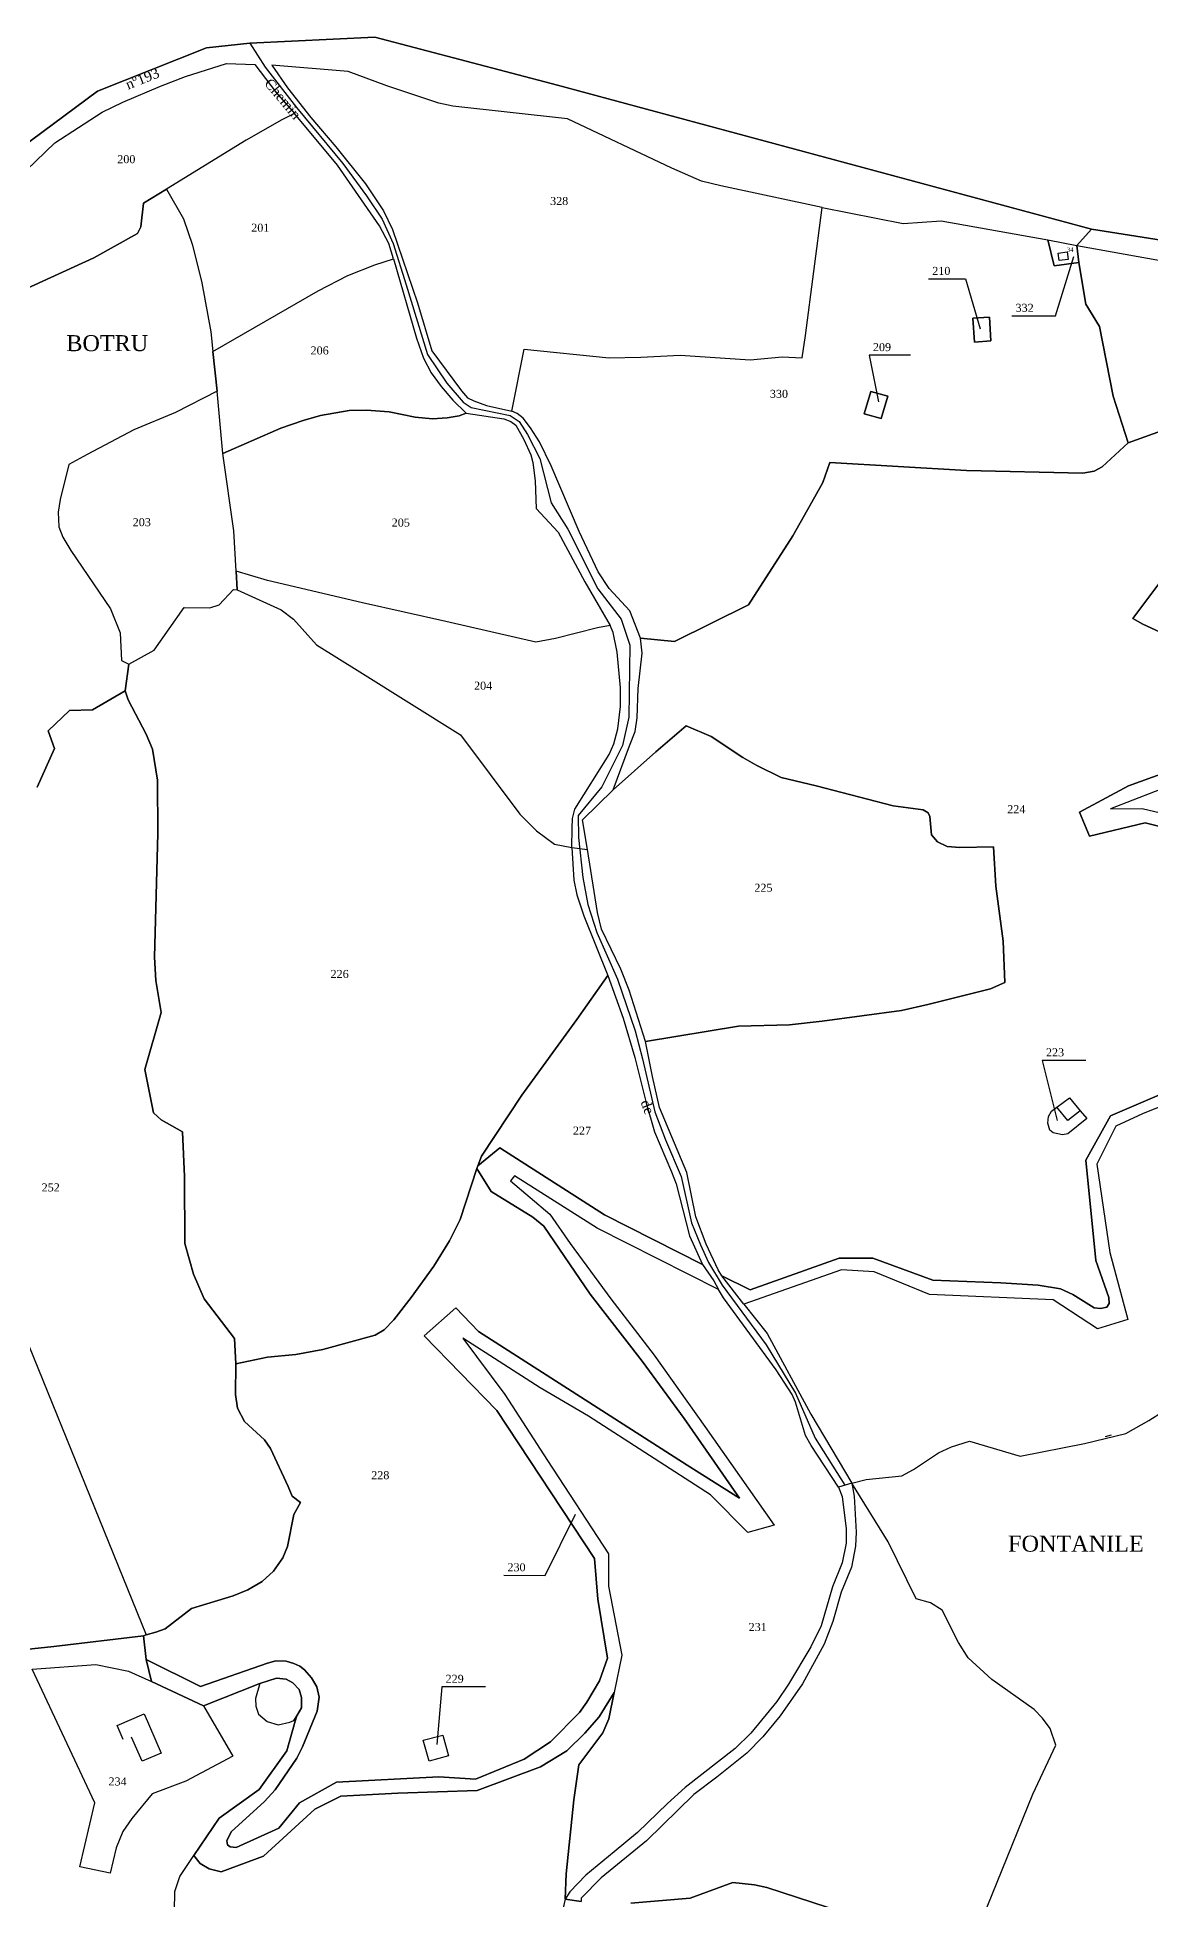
# Model space of a CAD drawing. Extents: x 1205702 to 1209329, y 6150197 to 6152796.
# Drawn here: x 1208270.1 to 1208548.3, y 6151516.1 to 6151981.6 of the extents above; entities that cross this region are included whole.
import ezdxf

# ---------------------------------------------------------------- set-up
doc = ezdxf.new("R2010")
doc.units = 0
doc.linetypes.add('CONTINU', pattern=[0])
doc.layers.get('0').update_dxf_attribs({"linetype": 'CONTINU'})
for name, color, linetype in [('1LIEUDIT', 7, 'CONTINU'), ('1PARCELLE', 7, 'CONTINU'), ('1SECTION', 7, 'CONTINU'), ('1SUBDSECT', 7, 'CONTINU'), ('1TROUPARCELLE', 7, 'CONTINU'), ('1ZONCOMM', 7, 'CONTINU'), ('3BATIDUR', 7, 'CONTINU'), ('3CHEMIN', 7, 'CONTINU'), ('3FISCLINE', 7, 'CONTINUOUS'), ('3FLECHEPAR', 7, 'CONTINU'), ('3LIEUDITTEX', 7, 'CONTINU'), ('3MURNONMI', 7, 'CONTINU'), ('3NUMVOIE', 7, 'CONTINU'), ('3PARCELLETEX', 7, 'CONTINU'), ('3ZONCOMMTEX', 7, 'CONTINU')]:
    doc.layers.add(name, color=color, linetype=linetype)
doc.styles.get("Standard").update_dxf_attribs({"font": 'Times New Roman'})

# ---------------------------------------------------------------- blocks, each defined once
blk = doc.blocks.new('MURNOMI')
blk.add_line((-0.75, 0.5), (0.75, 0.5))

msp = doc.modelspace()

# ---------------------------------------------------------------- linework, layer by layer
at = {"layer": '1LIEUDIT'}
for points in [[(1208270.01, 6151794.14), (1208274.38, 6151803.78), (1208272.76, 6151808.24), (1208278.09, 6151813.3), (1208283.86, 6151813.47), (1208292, 6151818.26), (1208292.92, 6151824.86), (1208299.24, 6151828.4), (1208306.74, 6151839.02), (1208313.21, 6151838.97), (1208315.49, 6151839.73), (1208319.05, 6151843.57), (1208320.03, 6151843.5), (1208330.98, 6151838.48), (1208334.09, 6151836.14), (1208339.83, 6151829.74), (1208350.66, 6151823), (1208375.81, 6151807.25), (1208390.62, 6151787.39), (1208394.8, 6151783.2), (1208399.27, 6151779.92), (1208403.65, 6151779.07), (1208407.57, 6151778.6), (1208406.27, 6151786), (1208413.91, 6151793.48), (1208418.02, 6151804.46), (1208419.44, 6151808.07), (1208419.95, 6151811.44), (1208420.19, 6151818.82), (1208421.23, 6151827.68), (1208420.81, 6151831.4), (1208429.26, 6151830.54), (1208447.77, 6151839.75), (1208458.81, 6151857), (1208464.32, 6151866.69), (1208466.3, 6151870.3), (1208468.12, 6151875.28), (1208502.25, 6151873.3), (1208531.27, 6151872.63), (1208534.16, 6151873.14), (1208536.12, 6151874.2), (1208542.64, 6151880.2), (1208538.91, 6151891.9), (1208535.45, 6151909.3), (1208532.06, 6151914.83), (1208530.26, 6151925.29), (1208529.79, 6151929.51), (1208533.5, 6151933.58), (1208400.03, 6151969.57), (1208354.37, 6151981.57), (1208323.19, 6151980.08), (1208312.32, 6151978.95), (1208285.07, 6151968.09), (1208257.56, 6151947.65)], [(1208405.94, 6151515.69), (1208401.93, 6151516.23), (1208402.17, 6151522.6), (1208404.08, 6151541.08), (1208405.38, 6151549.81), (1208411.35, 6151557.81), (1208412.87, 6151561.33), (1208414.2, 6151567.91), (1208410.47, 6151561.79), (1208406.9, 6151557.72), (1208402.35, 6151553.3), (1208395.79, 6151549.34), (1208379.93, 6151543.4), (1208360.12, 6151542.74), (1208345.87, 6151541.99), (1208339.4, 6151538.72), (1208326.61, 6151526.97), (1208316, 6151523.06), (1208313.03, 6151523.85), (1208310.76, 6151525.12), (1208309.19, 6151527.19), (1208315.52, 6151536.51), (1208325.5, 6151543.67), (1208332.43, 6151553.34), (1208334.51, 6151560.69), (1208334.93, 6151562.09), (1208336.05, 6151564.09), (1208336.05, 6151566.66), (1208335.49, 6151568.63), (1208333.93, 6151570.33), (1208332.26, 6151571.24), (1208329.8, 6151571.48), (1208325.68, 6151570.13), (1208311.56, 6151564.59), (1208298.59, 6151570.67), (1208297.24, 6151576.15), (1208296.59, 6151582.08), (1208297.3, 6151582.27), (1208299.65, 6151582.93), (1208302.03, 6151583.84), (1208308.56, 6151588.89), (1208318.99, 6151592.03), (1208322.65, 6151593.51), (1208326.21, 6151595.62), (1208329.06, 6151598.21), (1208331.4, 6151601.51), (1208332.55, 6151604.38), (1208334.18, 6151612.38), (1208335.84, 6151615.34), (1208333.71, 6151616.94), (1208332.71, 6151619.4), (1208328.34, 6151628.85), (1208326.81, 6151631.01), (1208321.8, 6151635.65), (1208320.11, 6151638.99), (1208319.57, 6151642.35), (1208319.63, 6151650.02), (1208319.32, 6151656.4), (1208311.73, 6151666.3), (1208309.07, 6151672.45), (1208306.93, 6151680.09), (1208306.85, 6151696.82), (1208306.31, 6151707.99), (1208300.99, 6151711.03), (1208299.13, 6151712.74), (1208296.92, 6151723.56), (1208301.05, 6151737.86), (1208299.66, 6151745.83), (1208299.37, 6151751.63), (1208300.18, 6151782.55), (1208300.06, 6151795.92), (1208298.88, 6151803.65), (1208297.25, 6151807.42), (1208292.79, 6151815.96), (1208292, 6151818.26), (1208292.92, 6151824.86), (1208299.24, 6151828.4), (1208306.74, 6151839.02), (1208313.21, 6151838.97), (1208315.49, 6151839.73), (1208319.05, 6151843.57), (1208320.03, 6151843.5), (1208330.98, 6151838.48), (1208334.09, 6151836.14), (1208339.83, 6151829.74), (1208350.66, 6151823), (1208375.81, 6151807.25), (1208390.62, 6151787.39), (1208394.8, 6151783.2), (1208399.27, 6151779.92), (1208403.65, 6151779.07), (1208407.57, 6151778.6), (1208406.27, 6151786), (1208413.91, 6151793.48), (1208418.02, 6151804.46), (1208419.44, 6151808.07), (1208419.95, 6151811.44), (1208420.19, 6151818.82), (1208421.23, 6151827.68), (1208420.81, 6151831.4), (1208429.26, 6151830.54), (1208447.77, 6151839.75), (1208458.81, 6151857), (1208464.32, 6151866.69), (1208466.3, 6151870.3), (1208468.12, 6151875.28), (1208502.25, 6151873.3), (1208531.27, 6151872.63), (1208534.16, 6151873.14), (1208536.12, 6151874.2), (1208542.64, 6151880.2), (1208538.91, 6151891.9), (1208535.45, 6151909.3), (1208532.06, 6151914.83), (1208530.26, 6151925.29), (1208529.79, 6151929.51), (1208533.5, 6151933.58), (1208607.29, 6151921.93)], [(1208270.01, 6151794.14), (1208274.38, 6151803.78), (1208272.76, 6151808.24), (1208278.09, 6151813.3), (1208283.86, 6151813.47), (1208292, 6151818.26), (1208292.79, 6151815.96), (1208297.25, 6151807.42), (1208298.88, 6151803.65), (1208300.06, 6151795.92), (1208300.18, 6151782.55), (1208299.37, 6151751.63), (1208299.66, 6151745.83), (1208301.05, 6151737.86), (1208296.92, 6151723.56), (1208299.13, 6151712.74), (1208300.99, 6151711.03), (1208306.31, 6151707.99), (1208306.85, 6151696.82), (1208306.93, 6151680.09), (1208309.07, 6151672.45), (1208311.73, 6151666.3), (1208319.32, 6151656.4), (1208319.63, 6151650.02), (1208319.57, 6151642.35), (1208320.11, 6151638.99), (1208321.8, 6151635.65), (1208326.81, 6151631.01), (1208328.34, 6151628.85), (1208332.71, 6151619.4), (1208333.71, 6151616.94), (1208335.84, 6151615.34), (1208334.18, 6151612.38), (1208332.55, 6151604.38), (1208331.4, 6151601.51), (1208329.06, 6151598.21), (1208326.21, 6151595.62), (1208322.65, 6151593.51), (1208318.99, 6151592.03), (1208308.56, 6151588.89), (1208302.03, 6151583.84), (1208299.65, 6151582.93), (1208297.3, 6151582.27), (1208296.59, 6151582.08), (1208274.21, 6151579.38), (1208248.15, 6151576.61)], [(1208248.15, 6151576.61), (1208274.21, 6151579.38), (1208296.59, 6151582.08), (1208297.24, 6151576.15), (1208298.59, 6151570.67), (1208311.56, 6151564.59), (1208325.68, 6151570.13), (1208329.8, 6151571.48), (1208332.26, 6151571.24), (1208333.93, 6151570.33), (1208335.49, 6151568.63), (1208336.05, 6151566.66), (1208336.05, 6151564.09), (1208334.93, 6151562.09), (1208334.51, 6151560.69), (1208332.43, 6151553.34), (1208325.5, 6151543.67), (1208315.52, 6151536.51), (1208309.19, 6151527.19), (1208310.76, 6151525.12), (1208313.03, 6151523.85), (1208316, 6151523.06), (1208326.61, 6151526.97), (1208339.4, 6151538.72), (1208345.87, 6151541.99), (1208360.12, 6151542.74), (1208379.93, 6151543.4), (1208395.79, 6151549.34), (1208402.35, 6151553.3), (1208406.9, 6151557.72), (1208410.47, 6151561.79), (1208414.2, 6151567.91), (1208412.87, 6151561.33), (1208411.35, 6151557.81), (1208405.38, 6151549.81), (1208404.08, 6151541.08), (1208402.17, 6151522.6), (1208401.93, 6151516.23), (1208405.94, 6151515.69)], [(1208418.39, 6151515.27), (1208433.19, 6151516.49), (1208443.86, 6151520.39), (1208449.24, 6151519.83), (1208452.32, 6151519.14), (1208471.46, 6151512.94)], [(1208471.46, 6151512.94), (1208452.32, 6151519.14), (1208449.24, 6151519.83), (1208443.86, 6151520.39), (1208433.19, 6151516.49), (1208418.39, 6151515.27)]]:
    msp.add_lwpolyline(points, dxfattribs=at)
at = {"layer": '1PARCELLE'}
for points in [[(1208334.33, 6151962.55), (1208331.16, 6151960.95), (1208322.23, 6151955.82), (1208302.35, 6151943.59), (1208296.56, 6151940.14), (1208295.97, 6151934.23), (1208295.06, 6151932.53), (1208284.16, 6151926.41), (1208266.54, 6151918.32), (1208265.99, 6151919.58), (1208265.03, 6151923.8), (1208264.51, 6151929.28), (1208264.96, 6151946.06), (1208274.41, 6151955.18), (1208286.24, 6151962.86), (1208291.47, 6151965.33), (1208300.81, 6151969.38), (1208307.05, 6151971.76), (1208317.33, 6151975.05), (1208324.38, 6151974.75), (1208329.78, 6151967.74), (1208334.33, 6151962.55)], [(1208466.14, 6151939.02), (1208440.88, 6151944.47), (1208436.01, 6151945.59), (1208428.63, 6151948.87), (1208402.53, 6151961.21), (1208373.91, 6151964.33), (1208370.36, 6151965.1), (1208357.43, 6151969.42), (1208347.7, 6151972.99), (1208328.64, 6151974.58), (1208332.59, 6151968.96), (1208338.38, 6151961.52), (1208344.68, 6151954.19), (1208352.05, 6151944.94), (1208356.59, 6151938.2), (1208358.8, 6151933.53), (1208365.04, 6151915.23), (1208368.68, 6151903.16), (1208376.07, 6151893.17), (1208377.57, 6151891.49), (1208379.15, 6151890.67), (1208382.28, 6151889.56), (1208388.61, 6151888.14), (1208391.7, 6151903.6), (1208412.93, 6151901.43), (1208420.86, 6151901.61), (1208430.72, 6151902.15), (1208448.17, 6151900.98), (1208456.19, 6151901.7), (1208461.14, 6151901.48), (1208462.04, 6151907.05), (1208466.14, 6151939.02)], [(1208313.92, 6151903), (1208340.22, 6151918.16), (1208347.69, 6151922.06), (1208354.43, 6151924.7), (1208359.09, 6151926.2), (1208357.86, 6151929.99), (1208355.55, 6151934.41), (1208345.04, 6151949.57), (1208334.33, 6151962.55), (1208331.16, 6151960.95), (1208322.23, 6151955.82), (1208302.35, 6151943.59), (1208306.61, 6151936.2), (1208308.84, 6151929.63), (1208311.19, 6151920.19), (1208313.39, 6151907.93), (1208313.92, 6151903)], [(1208420.81, 6151831.4), (1208418.09, 6151838.19), (1208412.94, 6151843.83), (1208410.23, 6151847.97), (1208405.44, 6151858.01), (1208398.45, 6151874.45), (1208395.54, 6151880.49), (1208393.28, 6151883.98), (1208391.45, 6151886.36), (1208389.94, 6151887.57), (1208388.61, 6151888.14), (1208391.7, 6151903.6), (1208412.93, 6151901.43), (1208420.86, 6151901.61), (1208430.72, 6151902.15), (1208448.17, 6151900.98), (1208456.19, 6151901.7), (1208461.14, 6151901.48), (1208462.04, 6151907.05), (1208466.14, 6151939.02), (1208486.4, 6151935.05), (1208495.91, 6151935.65), (1208522.55, 6151930.9), (1208524.13, 6151924.42), (1208530.26, 6151925.29), (1208532.06, 6151914.83), (1208535.45, 6151909.3), (1208538.91, 6151891.9), (1208542.64, 6151880.2), (1208536.12, 6151874.2), (1208534.16, 6151873.14), (1208531.27, 6151872.63), (1208502.25, 6151873.3), (1208468.12, 6151875.28), (1208466.3, 6151870.3), (1208464.32, 6151866.69), (1208458.81, 6151857), (1208447.77, 6151839.75), (1208429.26, 6151830.54), (1208420.81, 6151831.4)], [(1208529.79, 6151929.51), (1208530.26, 6151925.29), (1208524.13, 6151924.42), (1208522.55, 6151930.9), (1208529.79, 6151929.51)], [(1208313.92, 6151903), (1208340.22, 6151918.16), (1208347.69, 6151922.06), (1208354.43, 6151924.7), (1208359.09, 6151926.2), (1208364.77, 6151906.34), (1208366.55, 6151901.4), (1208368.44, 6151897.71), (1208370.95, 6151894.25), (1208373.91, 6151890.89), (1208377.24, 6151887.63), (1208375.46, 6151886.95), (1208372.47, 6151886.47), (1208368.81, 6151886.23), (1208364.47, 6151886.61), (1208357.94, 6151887.96), (1208352.29, 6151888.41), (1208347.96, 6151888.26), (1208340.86, 6151887.01), (1208336.51, 6151885.81), (1208330.92, 6151883.85), (1208316.4, 6151877.5), (1208315.04, 6151893.12), (1208313.92, 6151903)], [(1208503.83, 6151911.37), (1208504.23, 6151905.36), (1208508.34, 6151905.66), (1208507.98, 6151911.65), (1208503.83, 6151911.37)], [(1208292.92, 6151824.86), (1208299.24, 6151828.4), (1208306.74, 6151839.02), (1208313.21, 6151838.97), (1208315.49, 6151839.73), (1208319.05, 6151843.57), (1208320.03, 6151843.5), (1208319.75, 6151848.16), (1208319.13, 6151858.21), (1208316.4, 6151877.5), (1208315.04, 6151893.12), (1208304.63, 6151887.78), (1208294.17, 6151883.48), (1208282.52, 6151877.32), (1208277.91, 6151874.77), (1208275.76, 6151866.01), (1208275.31, 6151862.91), (1208275.43, 6151859.22), (1208276.45, 6151856.62), (1208278.46, 6151853.3), (1208288.33, 6151838.74), (1208290.79, 6151832.73), (1208291.09, 6151825.77), (1208292.92, 6151824.86)], [(1208478.29, 6151893.06), (1208476.65, 6151887.48), (1208480.93, 6151886.26), (1208482.56, 6151891.84), (1208478.29, 6151893.06)], [(1208319.75, 6151848.16), (1208319.13, 6151858.21), (1208316.4, 6151877.5), (1208330.92, 6151883.85), (1208336.51, 6151885.81), (1208340.86, 6151887.01), (1208347.96, 6151888.26), (1208352.29, 6151888.41), (1208357.94, 6151887.96), (1208364.47, 6151886.61), (1208368.81, 6151886.23), (1208372.47, 6151886.47), (1208375.46, 6151886.95), (1208377.24, 6151887.63), (1208386.61, 6151886.18), (1208388.38, 6151885.55), (1208389.6, 6151884.63), (1208391.59, 6151881.02), (1208393.34, 6151877.18), (1208393.9, 6151875.33), (1208394.49, 6151870.74), (1208394.67, 6151863.83), (1208400.2, 6151857.86), (1208406.85, 6151845.45), (1208413.23, 6151834.56), (1208410.06, 6151833.99), (1208399.52, 6151831.34), (1208394.65, 6151830.36), (1208372.14, 6151835.58), (1208351.29, 6151840.22), (1208327.62, 6151845.83), (1208319.75, 6151848.16)], [(1208320.03, 6151843.5), (1208330.98, 6151838.48), (1208334.09, 6151836.14), (1208339.83, 6151829.74), (1208350.66, 6151823), (1208375.81, 6151807.25), (1208390.62, 6151787.39), (1208394.8, 6151783.2), (1208399.27, 6151779.92), (1208403.65, 6151779.07), (1208403.7, 6151783.92), (1208403.8, 6151786.29), (1208404.34, 6151788.63), (1208412.93, 6151802.29), (1208414.09, 6151804.97), (1208415.11, 6151808.69), (1208415.75, 6151814.32), (1208415.8, 6151818.97), (1208414.95, 6151827.85), (1208413.93, 6151832.81), (1208413.23, 6151834.56), (1208410.06, 6151833.99), (1208399.52, 6151831.34), (1208394.65, 6151830.36), (1208372.14, 6151835.58), (1208351.29, 6151840.22), (1208327.62, 6151845.83), (1208319.75, 6151848.16), (1208320.03, 6151843.5)], [(1208319.63, 6151650.02), (1208319.32, 6151656.4), (1208311.73, 6151666.3), (1208309.07, 6151672.45), (1208306.93, 6151680.09), (1208306.85, 6151696.82), (1208306.31, 6151707.99), (1208300.99, 6151711.03), (1208299.13, 6151712.74), (1208296.92, 6151723.56), (1208301.05, 6151737.86), (1208299.66, 6151745.83), (1208299.37, 6151751.63), (1208300.18, 6151782.55), (1208300.06, 6151795.92), (1208298.88, 6151803.65), (1208297.25, 6151807.42), (1208292.79, 6151815.96), (1208292, 6151818.26), (1208292.92, 6151824.86), (1208299.24, 6151828.4), (1208306.74, 6151839.02), (1208313.21, 6151838.97), (1208315.49, 6151839.73), (1208319.05, 6151843.57), (1208320.03, 6151843.5), (1208330.98, 6151838.48), (1208334.09, 6151836.14), (1208339.83, 6151829.74), (1208350.66, 6151823), (1208375.81, 6151807.25), (1208390.62, 6151787.39), (1208394.8, 6151783.2), (1208399.27, 6151779.92), (1208403.65, 6151779.07), (1208404.1, 6151770.88), (1208404.83, 6151767.24), (1208406.65, 6151761.97), (1208412.58, 6151747.05), (1208404.9, 6151736.05), (1208391.09, 6151717.19), (1208381.03, 6151701.9), (1208380.13, 6151699.5), (1208379.85, 6151698.86), (1208375.69, 6151686.08), (1208373.09, 6151680.81), (1208369.15, 6151674.48), (1208363.48, 6151666.63), (1208359.11, 6151661), (1208356.73, 6151658.5), (1208354.47, 6151657.18), (1208341.43, 6151653.6), (1208334.7, 6151652.34), (1208327.55, 6151651.68), (1208319.63, 6151650.02)], [(1208413.91, 6151793.48), (1208424.59, 6151803.01), (1208432.16, 6151809.44), (1208438.41, 6151806.81), (1208446.35, 6151801.58), (1208449.87, 6151799.57), (1208455.96, 6151796.58), (1208464.7, 6151794.47), (1208483.9, 6151789.49), (1208491.41, 6151788.5), (1208492.64, 6151787.77), (1208493.05, 6151786.8), (1208493.52, 6151782.21), (1208494.98, 6151780.45), (1208497.44, 6151779.34), (1208500.6, 6151779.11), (1208508.98, 6151779.2), (1208509.55, 6151769.38), (1208511.41, 6151755.64), (1208511.83, 6151745.34), (1208508.2, 6151743.78), (1208492.53, 6151739.84), (1208485.99, 6151738.3), (1208466.2, 6151735.65), (1208458, 6151734.75), (1208445.27, 6151734.45), (1208422.04, 6151730.6), (1208417.98, 6151743.39), (1208415.85, 6151748.7), (1208411.05, 6151758.67), (1208410.02, 6151762.82), (1208407.57, 6151778.6), (1208406.27, 6151786), (1208413.91, 6151793.48)], [(1208224.42, 6151762.2), (1208253.78, 6151689.28), (1208297.3, 6151582.27), (1208296.59, 6151582.08), (1208274.21, 6151579.38), (1208248.15, 6151576.61), (1208221.34, 6151574.15), (1208214.97, 6151573.27), (1208195.24, 6151569.23), (1208183.81, 6151568.64), (1208173.2, 6151566.21), (1208170.26, 6151594.63), (1208167.54, 6151616.92), (1208166.18, 6151632.35), (1208163.16, 6151653.46), (1208161.68, 6151667.45), (1208161.25, 6151707.02), (1208160.18, 6151724.87), (1208189.43, 6151740.47), (1208209.42, 6151752.7), (1208224.42, 6151762.2)], [(1208436.23, 6151674.84), (1208411.8, 6151687.28), (1208385.62, 6151704.04), (1208380.13, 6151699.5), (1208381.03, 6151701.9), (1208391.09, 6151717.19), (1208404.9, 6151736.05), (1208412.58, 6151747.05), (1208416.43, 6151736.39), (1208419.39, 6151726.6), (1208422.16, 6151715.3), (1208424.29, 6151708.05), (1208428.56, 6151698.02), (1208429.66, 6151695.01), (1208433.02, 6151682.06), (1208436.23, 6151674.84)], [(1208524.83, 6151714.17), (1208527.97, 6151716.47), (1208530.64, 6151713.27), (1208532.34, 6151711.34), (1208527.58, 6151707.51), (1208526.25, 6151707.29), (1208523.89, 6151707.8), (1208523.05, 6151708.46), (1208522.56, 6151710.16), (1208522.75, 6151711.86), (1208523.46, 6151713.19), (1208524.83, 6151714.17)], [(1208311.56, 6151564.59), (1208298.59, 6151570.67), (1208297.24, 6151576.15), (1208310.87, 6151569.38), (1208327.61, 6151575.24), (1208329.69, 6151575.8), (1208332.21, 6151575.7), (1208334.18, 6151575.15), (1208335.64, 6151574.48), (1208336.85, 6151573.59), (1208338.59, 6151571.54), (1208339.87, 6151569.27), (1208340.45, 6151566.69), (1208340.02, 6151563.23), (1208336.33, 6151554.29), (1208334.92, 6151551.49), (1208329.46, 6151543.55), (1208326.81, 6151540.68), (1208318.52, 6151533.11), (1208317.46, 6151530.82), (1208317.56, 6151529.83), (1208318.26, 6151529.28), (1208319.71, 6151529.19), (1208330.4, 6151534.02), (1208335.59, 6151540.29), (1208344.8, 6151545.5), (1208370.38, 6151546.84), (1208379.57, 6151546.25), (1208391.67, 6151551.2), (1208398.26, 6151555.53), (1208405.51, 6151562.86), (1208407.33, 6151565.48), (1208410.52, 6151570.84), (1208412.57, 6151576.47), (1208410.12, 6151591.21), (1208409.26, 6151601.39), (1208384.86, 6151638.38), (1208366.76, 6151657.06), (1208374.64, 6151664.06), (1208380.32, 6151658.14), (1208432.44, 6151624.72), (1208445.49, 6151616.45), (1208431.65, 6151636.38), (1208421.23, 6151650.73), (1208408.2, 6151667.47), (1208396.59, 6151684.43), (1208393.84, 6151686.66), (1208383.5, 6151693.06), (1208379.85, 6151698.86), (1208380.13, 6151699.5), (1208385.62, 6151704.04), (1208411.8, 6151687.28), (1208436.23, 6151674.84), (1208439.11, 6151670.74), (1208440.25, 6151668.57), (1208409.98, 6151683.94), (1208389.31, 6151697), (1208388.3, 6151695.74), (1208398.09, 6151687.47), (1208403.17, 6151680.12), (1208413.34, 6151666.29), (1208424.17, 6151652.19), (1208436.89, 6151634.37), (1208454.16, 6151609.74), (1208447.61, 6151607.84), (1208438.25, 6151617.26), (1208407.77, 6151636.93), (1208395.68, 6151644.07), (1208376.37, 6151656.43), (1208386.92, 6151642.34), (1208397.53, 6151625.9), (1208412.75, 6151602.52), (1208412.77, 6151594.45), (1208416.08, 6151577.21), (1208414.2, 6151567.91), (1208410.47, 6151561.79), (1208406.9, 6151557.72), (1208402.35, 6151553.3), (1208395.79, 6151549.34), (1208379.93, 6151543.4), (1208360.12, 6151542.74), (1208345.87, 6151541.99), (1208339.4, 6151538.72), (1208326.61, 6151526.97), (1208316, 6151523.06), (1208313.03, 6151523.85), (1208310.76, 6151525.12), (1208309.19, 6151527.19), (1208315.52, 6151536.51), (1208325.5, 6151543.67), (1208332.43, 6151553.34), (1208334.51, 6151560.69), (1208334.93, 6151562.09), (1208336.05, 6151564.09), (1208336.05, 6151566.66), (1208335.49, 6151568.63), (1208333.93, 6151570.33), (1208332.26, 6151571.24), (1208329.8, 6151571.48), (1208325.68, 6151570.13), (1208311.56, 6151564.59)], [(1208318.26, 6151529.28), (1208317.56, 6151529.83), (1208317.46, 6151530.82), (1208318.52, 6151533.11), (1208326.81, 6151540.68), (1208329.46, 6151543.55), (1208334.92, 6151551.49), (1208336.33, 6151554.29), (1208340.02, 6151563.23), (1208340.45, 6151566.69), (1208339.87, 6151569.27), (1208338.59, 6151571.54), (1208336.85, 6151573.59), (1208335.64, 6151574.48), (1208334.18, 6151575.15), (1208332.21, 6151575.7), (1208329.69, 6151575.8), (1208327.61, 6151575.24), (1208310.87, 6151569.38), (1208297.24, 6151576.15), (1208296.59, 6151582.08), (1208297.3, 6151582.27), (1208299.65, 6151582.93), (1208302.03, 6151583.84), (1208308.56, 6151588.89), (1208318.99, 6151592.03), (1208322.65, 6151593.51), (1208326.21, 6151595.62), (1208329.06, 6151598.21), (1208331.4, 6151601.51), (1208332.55, 6151604.38), (1208334.18, 6151612.38), (1208335.84, 6151615.34), (1208333.71, 6151616.94), (1208332.71, 6151619.4), (1208328.34, 6151628.85), (1208326.81, 6151631.01), (1208321.8, 6151635.65), (1208320.11, 6151638.99), (1208319.57, 6151642.35), (1208319.63, 6151650.02), (1208327.55, 6151651.68), (1208334.7, 6151652.34), (1208341.43, 6151653.6), (1208354.47, 6151657.18), (1208356.73, 6151658.5), (1208359.11, 6151661), (1208363.48, 6151666.63), (1208369.15, 6151674.48), (1208373.09, 6151680.81), (1208375.69, 6151686.08), (1208379.85, 6151698.86), (1208383.5, 6151693.06), (1208393.84, 6151686.66), (1208396.59, 6151684.43), (1208408.2, 6151667.47), (1208421.23, 6151650.73), (1208431.65, 6151636.38), (1208445.49, 6151616.45), (1208432.44, 6151624.72), (1208380.32, 6151658.14), (1208374.64, 6151664.06), (1208366.76, 6151657.06), (1208384.86, 6151638.38), (1208409.26, 6151601.39), (1208410.12, 6151591.21), (1208412.57, 6151576.47), (1208410.52, 6151570.84), (1208407.33, 6151565.48), (1208405.51, 6151562.86), (1208398.26, 6151555.53), (1208391.67, 6151551.2), (1208379.57, 6151546.25), (1208370.38, 6151546.84), (1208344.8, 6151545.5), (1208335.59, 6151540.29), (1208330.4, 6151534.02), (1208319.71, 6151529.19), (1208318.26, 6151529.28)], [(1208311.56, 6151564.59), (1208318.88, 6151552), (1208307.19, 6151545.7), (1208298.75, 6151542.59), (1208293.72, 6151536.4), (1208291.41, 6151533.15), (1208289.78, 6151529.07), (1208288.3, 6151522.76), (1208280.73, 6151524.28), (1208284.42, 6151540.3), (1208268.82, 6151573.72), (1208284.71, 6151574.85), (1208292.86, 6151573.2), (1208298.59, 6151570.67), (1208311.56, 6151564.59)], [(1208372.82, 6151552.04), (1208367.94, 6151550.75), (1208366.45, 6151555.98), (1208371.36, 6151557.24), (1208372.82, 6151552.04)]]:
    msp.add_lwpolyline(points, close=True, dxfattribs=at)
for points in [[(1208266.54, 6151918.32), (1208284.16, 6151926.41), (1208295.06, 6151932.53), (1208295.97, 6151934.23), (1208296.56, 6151940.14), (1208302.35, 6151943.59), (1208306.61, 6151936.2), (1208308.84, 6151929.63), (1208311.19, 6151920.19), (1208313.39, 6151907.93), (1208313.92, 6151903), (1208315.04, 6151893.12), (1208304.63, 6151887.78), (1208294.17, 6151883.48), (1208282.52, 6151877.32), (1208277.91, 6151874.77), (1208275.76, 6151866.01), (1208275.31, 6151862.91), (1208275.43, 6151859.22), (1208276.45, 6151856.62), (1208278.46, 6151853.3), (1208288.33, 6151838.74), (1208290.79, 6151832.73), (1208291.09, 6151825.77), (1208292.92, 6151824.86), (1208292, 6151818.26), (1208292, 6151818.26), (1208283.86, 6151813.47), (1208278.09, 6151813.3), (1208272.76, 6151808.24), (1208274.38, 6151803.78), (1208270.01, 6151794.14)], [(1208557.19, 6151885.44), (1208542.64, 6151880.2), (1208538.91, 6151891.9), (1208535.45, 6151909.3), (1208532.06, 6151914.83), (1208530.26, 6151925.29), (1208529.79, 6151929.51), (1208562.78, 6151923.61)], [(1208553.37, 6151718.51), (1208538.19, 6151712), (1208532.04, 6151700.89), (1208534.51, 6151675.86), (1208537.82, 6151666.62), (1208537.87, 6151665.15), (1208537.31, 6151664.2), (1208535.74, 6151663.83), (1208534.16, 6151664.06), (1208534.16, 6151664.06), (1208528.77, 6151667.39), (1208525.73, 6151668.78), (1208520.12, 6151669.65), (1208510.77, 6151670.28), (1208493.85, 6151670.97), (1208478.85, 6151676.41), (1208470.44, 6151676.48), (1208448.2, 6151668.5), (1208441.08, 6151672.02), (1208440.19, 6151673.49), (1208437.21, 6151679.95), (1208434.61, 6151686.8), (1208432.38, 6151697.89), (1208425.51, 6151714.09), (1208423.75, 6151721.86), (1208422.04, 6151730.6), (1208445.27, 6151734.45), (1208458, 6151734.75), (1208466.2, 6151735.65), (1208485.99, 6151738.3), (1208492.53, 6151739.84), (1208508.2, 6151743.78), (1208511.83, 6151745.34), (1208511.41, 6151755.64), (1208509.55, 6151769.38), (1208508.98, 6151779.2), (1208500.6, 6151779.11), (1208497.44, 6151779.34), (1208494.98, 6151780.45), (1208493.52, 6151782.21), (1208493.05, 6151786.8), (1208492.64, 6151787.77), (1208491.41, 6151788.5), (1208483.9, 6151789.49), (1208464.7, 6151794.47), (1208455.96, 6151796.58), (1208449.87, 6151799.57), (1208446.35, 6151801.58), (1208438.41, 6151806.81), (1208432.16, 6151809.44), (1208424.59, 6151803.01), (1208413.91, 6151793.48), (1208418.02, 6151804.46), (1208419.44, 6151808.07), (1208419.95, 6151811.44), (1208420.19, 6151818.82), (1208421.23, 6151827.68), (1208420.81, 6151831.4), (1208429.26, 6151830.54), (1208447.77, 6151839.75), (1208458.81, 6151857), (1208464.32, 6151866.69), (1208466.3, 6151870.3), (1208468.12, 6151875.28), (1208502.25, 6151873.3), (1208531.27, 6151872.63), (1208534.16, 6151873.14), (1208536.12, 6151874.2), (1208542.64, 6151880.2), (1208557.19, 6151885.44)], [(1208551.51, 6151832.46), (1208546.25, 6151834.9), (1208543.8, 6151836.31), (1208553.81, 6151849.67)], [(1208553.81, 6151849.67), (1208543.8, 6151836.31), (1208546.25, 6151834.9), (1208551.51, 6151832.46)], [(1208253.78, 6151689.28), (1208297.3, 6151582.27), (1208299.65, 6151582.93), (1208302.03, 6151583.84), (1208308.56, 6151588.89), (1208318.99, 6151592.03), (1208322.65, 6151593.51), (1208326.21, 6151595.62), (1208329.06, 6151598.21), (1208331.4, 6151601.51), (1208332.55, 6151604.38), (1208334.18, 6151612.38), (1208335.84, 6151615.34), (1208333.71, 6151616.94), (1208332.71, 6151619.4), (1208328.34, 6151628.85), (1208326.81, 6151631.01), (1208321.8, 6151635.65), (1208320.11, 6151638.99), (1208319.57, 6151642.35), (1208319.63, 6151650.02), (1208319.32, 6151656.4), (1208311.73, 6151666.3), (1208309.07, 6151672.45), (1208306.93, 6151680.09), (1208306.85, 6151696.82), (1208306.31, 6151707.99), (1208300.99, 6151711.03), (1208299.13, 6151712.74), (1208296.92, 6151723.56), (1208301.05, 6151737.86), (1208299.66, 6151745.83), (1208299.37, 6151751.63), (1208300.18, 6151782.55), (1208300.06, 6151795.92), (1208298.88, 6151803.65), (1208297.25, 6151807.42), (1208292.79, 6151815.96), (1208292, 6151818.26), (1208283.86, 6151813.47), (1208278.09, 6151813.3), (1208272.76, 6151808.24), (1208274.38, 6151803.78), (1208270.01, 6151794.14)], [(1208565.54, 6151780.58), (1208546.88, 6151785.23), (1208532.93, 6151781.89), (1208530.5, 6151787.88), (1208542.75, 6151794.45), (1208557.73, 6151799.93)], [(1208557.73, 6151799.93), (1208542.75, 6151794.45), (1208530.5, 6151787.88), (1208532.93, 6151781.89), (1208546.88, 6151785.23), (1208565.54, 6151780.58)], [(1208554.95, 6151795.23), (1208538.24, 6151788.73), (1208546.12, 6151788.81), (1208568.04, 6151783.68)], [(1208554.95, 6151795.23), (1208538.24, 6151788.73), (1208546.12, 6151788.81), (1208568.04, 6151783.68)], [(1208555.15, 6151716.13), (1208546.23, 6151712.54), (1208539.55, 6151709.43), (1208534.77, 6151699.94), (1208538.02, 6151677.84), (1208542.51, 6151661.1), (1208534.93, 6151658.81), (1208523.87, 6151666.05), (1208492.95, 6151667.33), (1208479.14, 6151673.03), (1208471.01, 6151673.5), (1208446.62, 6151664.96), (1208441.08, 6151672.02), (1208448.2, 6151668.5), (1208470.44, 6151676.48), (1208478.85, 6151676.41), (1208493.85, 6151670.97), (1208510.77, 6151670.28), (1208520.12, 6151669.65), (1208525.73, 6151668.78), (1208528.77, 6151667.39), (1208534.16, 6151664.06), (1208535.74, 6151663.83), (1208537.31, 6151664.2), (1208537.87, 6151665.15), (1208537.82, 6151666.62), (1208534.51, 6151675.86), (1208532.04, 6151700.89), (1208538.19, 6151712), (1208553.37, 6151718.51)], [(1208555.15, 6151716.13), (1208546.23, 6151712.54), (1208539.55, 6151709.43), (1208534.77, 6151699.94), (1208538.02, 6151677.84), (1208542.51, 6151661.1), (1208534.93, 6151658.81), (1208523.87, 6151666.05), (1208492.95, 6151667.33), (1208479.14, 6151673.03), (1208471.01, 6151673.5), (1208446.62, 6151664.96), (1208452.46, 6151657.6), (1208463.35, 6151637.45), (1208473.61, 6151620.21), (1208473.61, 6151620.21), (1208477.14, 6151621.11), (1208486.11, 6151622.02), (1208489.01, 6151623.62), (1208495.21, 6151627.75), (1208498.46, 6151629.27), (1208503, 6151630.67), (1208515.61, 6151626.94), (1208531.75, 6151630.08), (1208542.03, 6151632.65), (1208547.79, 6151635.83), (1208554.63, 6151640.19)], [(1208501, 6151498.47), (1208518.8, 6151542.46), (1208524.58, 6151554.72), (1208523.1, 6151558.9), (1208521.22, 6151561.5), (1208519.15, 6151563.67), (1208508.57, 6151571.12), (1208502.61, 6151576.58), (1208500.26, 6151580.42), (1208496.17, 6151588.49), (1208493.26, 6151590.32), (1208489.62, 6151591.34), (1208482.69, 6151605.51), (1208473.61, 6151620.21), (1208470.23, 6151619.17), (1208463.39, 6151629.59), (1208462.02, 6151632.09), (1208459.53, 6151640.48), (1208458.67, 6151642.33), (1208454.67, 6151648.49), (1208441.55, 6151666.53), (1208440.25, 6151668.57), (1208409.98, 6151683.94), (1208389.31, 6151697), (1208388.3, 6151695.74), (1208398.09, 6151687.47), (1208403.17, 6151680.12), (1208413.34, 6151666.29), (1208424.17, 6151652.19), (1208436.89, 6151634.37), (1208454.16, 6151609.74), (1208447.61, 6151607.84), (1208438.25, 6151617.26), (1208407.77, 6151636.93), (1208395.68, 6151644.07), (1208376.37, 6151656.43), (1208386.92, 6151642.34), (1208397.53, 6151625.9), (1208412.75, 6151602.52), (1208412.77, 6151594.45), (1208416.08, 6151577.21), (1208414.2, 6151567.91), (1208412.87, 6151561.33), (1208411.35, 6151557.81), (1208405.38, 6151549.81), (1208404.08, 6151541.08), (1208402.17, 6151522.6), (1208401.93, 6151516.23), (1208405.94, 6151515.69)], [(1208501, 6151498.47), (1208518.8, 6151542.46), (1208524.58, 6151554.72), (1208523.1, 6151558.9), (1208521.22, 6151561.5), (1208519.15, 6151563.67), (1208508.57, 6151571.12), (1208502.61, 6151576.58), (1208500.26, 6151580.42), (1208496.17, 6151588.49), (1208493.26, 6151590.32), (1208489.62, 6151591.34), (1208482.69, 6151605.51), (1208473.61, 6151620.21), (1208477.14, 6151621.11), (1208486.11, 6151622.02), (1208489.01, 6151623.62), (1208495.21, 6151627.75), (1208498.46, 6151629.27), (1208503, 6151630.67), (1208515.61, 6151626.94), (1208531.75, 6151630.08), (1208542.03, 6151632.65), (1208547.79, 6151635.83), (1208554.63, 6151640.19)], [(1208303.89, 6151488.95), (1208304.42, 6151518.18), (1208305.68, 6151521.94), (1208309.19, 6151527.19), (1208315.52, 6151536.51), (1208325.5, 6151543.67), (1208332.43, 6151553.34), (1208334.51, 6151560.69), (1208334.93, 6151562.09), (1208336.05, 6151564.09), (1208336.05, 6151566.66), (1208335.49, 6151568.63), (1208333.93, 6151570.33), (1208332.26, 6151571.24), (1208329.8, 6151571.48), (1208325.68, 6151570.13), (1208311.56, 6151564.59), (1208318.88, 6151552), (1208307.19, 6151545.7), (1208298.75, 6151542.59), (1208293.72, 6151536.4), (1208291.41, 6151533.15), (1208289.78, 6151529.07), (1208288.3, 6151522.76), (1208280.73, 6151524.28), (1208284.42, 6151540.3), (1208268.82, 6151573.72), (1208284.71, 6151574.85), (1208292.86, 6151573.2), (1208298.59, 6151570.67), (1208297.24, 6151576.15), (1208296.59, 6151582.08), (1208274.21, 6151579.38), (1208248.15, 6151576.61)], [(1208303.89, 6151488.95), (1208304.42, 6151518.18), (1208305.68, 6151521.94), (1208309.19, 6151527.19), (1208309.19, 6151527.19), (1208310.76, 6151525.12), (1208313.03, 6151523.85), (1208316, 6151523.06), (1208326.61, 6151526.97), (1208339.4, 6151538.72), (1208345.87, 6151541.99), (1208360.12, 6151542.74), (1208379.93, 6151543.4), (1208395.79, 6151549.34), (1208402.35, 6151553.3), (1208406.9, 6151557.72), (1208410.47, 6151561.79), (1208414.2, 6151567.91), (1208412.87, 6151561.33), (1208411.35, 6151557.81), (1208405.38, 6151549.81), (1208404.08, 6151541.08), (1208402.17, 6151522.6), (1208401.93, 6151516.23), (1208395.2, 6151487.01)], [(1208418.39, 6151515.27), (1208433.19, 6151516.49), (1208443.86, 6151520.39), (1208449.24, 6151519.83), (1208452.32, 6151519.14), (1208471.46, 6151512.94)], [(1208471.46, 6151512.94), (1208452.32, 6151519.14), (1208449.24, 6151519.83), (1208443.86, 6151520.39), (1208433.19, 6151516.49), (1208418.39, 6151515.27)]]:
    msp.add_lwpolyline(points, dxfattribs=at)
at = {"layer": '1SECTION'}
msp.add_lwpolyline([(1208257.56, 6151947.65), (1208285.07, 6151968.09), (1208312.32, 6151978.95), (1208323.19, 6151980.08), (1208354.37, 6151981.57), (1208400.03, 6151969.57), (1208533.5, 6151933.58), (1208607.29, 6151921.93), (1208637.98, 6151911.3), (1208691.46, 6151880.4), (1208720.09, 6151858.98), (1208739.45, 6151833.64), (1208773.01, 6151744.89), (1208778.76, 6151725.9), (1208800.12, 6151665.95), (1208797.43, 6151632.64), (1208769.43, 6151550.62), (1208743.54, 6151487.77)], dxfattribs=at)
at = {"layer": '1SUBDSECT'}
msp.add_lwpolyline([(1208743.54, 6151487.77), (1208769.43, 6151550.62), (1208797.43, 6151632.64), (1208800.12, 6151665.95), (1208778.76, 6151725.9), (1208773.01, 6151744.89), (1208739.45, 6151833.64), (1208720.09, 6151858.98), (1208691.46, 6151880.4), (1208637.98, 6151911.3), (1208607.29, 6151921.93), (1208533.5, 6151933.58), (1208400.03, 6151969.57), (1208354.37, 6151981.57), (1208323.19, 6151980.08), (1208312.32, 6151978.95), (1208285.07, 6151968.09), (1208257.56, 6151947.65)], dxfattribs=at)
at = {"layer": '1TROUPARCELLE'}
for points in [[(1208503.83, 6151911.37), (1208507.98, 6151911.65), (1208508.34, 6151905.66), (1208504.23, 6151905.36), (1208503.83, 6151911.37)], [(1208476.65, 6151887.48), (1208478.29, 6151893.06), (1208482.56, 6151891.84), (1208480.93, 6151886.26), (1208476.65, 6151887.48)], [(1208523.89, 6151707.8), (1208523.05, 6151708.46), (1208522.56, 6151710.16), (1208522.75, 6151711.86), (1208523.46, 6151713.19), (1208524.83, 6151714.17), (1208527.97, 6151716.47), (1208530.64, 6151713.27), (1208532.34, 6151711.34), (1208527.58, 6151707.51), (1208526.25, 6151707.29), (1208523.89, 6151707.8)], [(1208366.45, 6151555.98), (1208371.36, 6151557.24), (1208372.82, 6151552.04), (1208367.94, 6151550.75), (1208366.45, 6151555.98)]]:
    msp.add_lwpolyline(points, close=True, dxfattribs=at)
at = {"layer": '1ZONCOMM'}
for points in [[(1208257.56, 6151947.65), (1208285.07, 6151968.09), (1208312.32, 6151978.95), (1208323.19, 6151980.08), (1208354.37, 6151981.57), (1208400.03, 6151969.57), (1208533.5, 6151933.58), (1208607.29, 6151921.93), (1208637.98, 6151911.3), (1208691.46, 6151880.4), (1208720.09, 6151858.98), (1208739.45, 6151833.64), (1208773.01, 6151744.89), (1208778.76, 6151725.9), (1208800.12, 6151665.95), (1208797.43, 6151632.64)], [(1208257.56, 6151947.65), (1208285.07, 6151968.09), (1208312.32, 6151978.95), (1208323.19, 6151980.08), (1208354.37, 6151981.57), (1208400.03, 6151969.57), (1208533.5, 6151933.58), (1208607.29, 6151921.93), (1208637.98, 6151911.3), (1208691.46, 6151880.4), (1208720.09, 6151858.98), (1208739.45, 6151833.64), (1208773.01, 6151744.89), (1208778.76, 6151725.9), (1208800.12, 6151665.95), (1208797.43, 6151632.64)], [(1208257.56, 6151947.65), (1208285.07, 6151968.09), (1208312.32, 6151978.95), (1208323.19, 6151980.08), (1208354.37, 6151981.57), (1208400.03, 6151969.57), (1208533.5, 6151933.58), (1208607.29, 6151921.93), (1208637.98, 6151911.3), (1208691.46, 6151880.4), (1208720.09, 6151858.98), (1208739.45, 6151833.64), (1208773.01, 6151744.89), (1208778.76, 6151725.9), (1208800.12, 6151665.95), (1208797.43, 6151632.64)], [(1208257.56, 6151947.65), (1208285.07, 6151968.09), (1208312.32, 6151978.95), (1208323.19, 6151980.08), (1208354.37, 6151981.57), (1208400.03, 6151969.57), (1208533.5, 6151933.58), (1208607.29, 6151921.93), (1208637.98, 6151911.3), (1208691.46, 6151880.4), (1208720.09, 6151858.98), (1208739.45, 6151833.64), (1208773.01, 6151744.89), (1208778.76, 6151725.9), (1208800.12, 6151665.95), (1208797.43, 6151632.64)], [(1208323.19, 6151980.08), (1208326.99, 6151974.09), (1208334.82, 6151963.98), (1208346.41, 6151949.98), (1208352.29, 6151941.94), (1208356.19, 6151936.1), (1208358.95, 6151930.06), (1208362.23, 6151919.67), (1208367.58, 6151902.27), (1208372.4, 6151895.08), (1208376.49, 6151890.41), (1208378.47, 6151889.07), (1208388.25, 6151887.01), (1208390.5, 6151885.53), (1208392.56, 6151882.33), (1208395.59, 6151876.31), (1208398.43, 6151865.19), (1208402.6, 6151858.59), (1208410.15, 6151843.75), (1208415.96, 6151836.15), (1208418.09, 6151829.65), (1208417.86, 6151811.68), (1208416.25, 6151804.59), (1208411.13, 6151794.27), (1208405.18, 6151787.04), (1208405.3, 6151781.57), (1208406.4, 6151771.56), (1208407.64, 6151764.81), (1208409.87, 6151757.86), (1208415.02, 6151746.15), (1208419.45, 6151733.24), (1208421.25, 6151726.26), (1208424.34, 6151713.04), (1208427.02, 6151706.04), (1208430.93, 6151696.87), (1208433.54, 6151685.3), (1208435.73, 6151679.81), (1208437.75, 6151675.33), (1208441.19, 6151669.72), (1208452.18, 6151654.8), (1208459.49, 6151642.72), (1208464.43, 6151631.49), (1208471.85, 6151619.67)], [(1208323.19, 6151980.08), (1208326.99, 6151974.09), (1208334.82, 6151963.98), (1208346.41, 6151949.98), (1208352.29, 6151941.94), (1208356.19, 6151936.1), (1208358.95, 6151930.06), (1208362.23, 6151919.67), (1208367.58, 6151902.27), (1208372.4, 6151895.08), (1208376.49, 6151890.41), (1208378.47, 6151889.07), (1208388.25, 6151887.01), (1208390.5, 6151885.53), (1208392.56, 6151882.33), (1208395.59, 6151876.31), (1208398.43, 6151865.19), (1208402.6, 6151858.59), (1208410.15, 6151843.75), (1208415.96, 6151836.15), (1208418.09, 6151829.65), (1208417.86, 6151811.68), (1208416.25, 6151804.59), (1208411.13, 6151794.27), (1208405.18, 6151787.04), (1208405.3, 6151781.57), (1208406.4, 6151771.56), (1208407.64, 6151764.81), (1208409.87, 6151757.86), (1208415.02, 6151746.15), (1208419.45, 6151733.24), (1208421.25, 6151726.26), (1208424.34, 6151713.04), (1208427.02, 6151706.04), (1208430.93, 6151696.87), (1208433.54, 6151685.3), (1208435.73, 6151679.81), (1208437.75, 6151675.33), (1208441.19, 6151669.72), (1208452.18, 6151654.8), (1208459.49, 6151642.72), (1208464.43, 6151631.49), (1208471.85, 6151619.67)]]:
    msp.add_lwpolyline(points, dxfattribs=at)
at = {"layer": '3BATIDUR'}
for points in [[(1208525.42, 6151925.75), (1208525.17, 6151927.62), (1208527.36, 6151927.92), (1208527.63, 6151926.03), (1208525.42, 6151925.75)], [(1208504.23, 6151905.36), (1208503.83, 6151911.37), (1208507.98, 6151911.65), (1208508.34, 6151905.66), (1208504.23, 6151905.36)], [(1208476.65, 6151887.48), (1208478.29, 6151893.06), (1208482.56, 6151891.84), (1208480.93, 6151886.26), (1208476.65, 6151887.48)], [(1208524.83, 6151714.17), (1208527.97, 6151716.47), (1208530.64, 6151713.27), (1208527.55, 6151710.86), (1208524.83, 6151714.17)], [(1208367.94, 6151550.75), (1208366.45, 6151555.98), (1208371.36, 6151557.24), (1208372.82, 6151552.04), (1208367.94, 6151550.75)]]:
    msp.add_lwpolyline(points, close=True, dxfattribs=at)
at = {"layer": '3CHEMIN'}
for points in [[(1208473.61, 6151620.21), (1208474.17, 6151616.99), (1208474.64, 6151607.93), (1208474.5, 6151604.43), (1208473.5, 6151599.22), (1208470.94, 6151593), (1208468.81, 6151585.64), (1208466.68, 6151579.95), (1208461.24, 6151570.08), (1208455.64, 6151562.09), (1208451.35, 6151556.85), (1208447.37, 6151552.73), (1208439.89, 6151546.71), (1208434.14, 6151542.38), (1208422.31, 6151530.85), (1208410.99, 6151521.54), (1208405.98, 6151516.48), (1208405.94, 6151515.69)], [(1208470.23, 6151619.17), (1208471.13, 6151616.9), (1208472.15, 6151608.78), (1208472.14, 6151605.23), (1208471.15, 6151600.32), (1208468.74, 6151594.34), (1208465.91, 6151584.56), (1208463.31, 6151579.33), (1208457.77, 6151570), (1208454.86, 6151565.67), (1208448.37, 6151557.71), (1208444.43, 6151553.88), (1208431.93, 6151544.18), (1208427.51, 6151540.15), (1208420, 6151532.92), (1208414.17, 6151528.06), (1208407.11, 6151522.26), (1208403.1, 6151518.06), (1208401.93, 6151516.23)]]:
    msp.add_lwpolyline(points, dxfattribs=at)
at = {"layer": '3FISCLINE'}
for points in [[(1208325.68, 6151570.13), (1208324.56, 6151566.4), (1208324.63, 6151564.45), (1208325.36, 6151562.48), (1208327.49, 6151560.67), (1208330.22, 6151559.83), (1208333.15, 6151560.45), (1208334.13, 6151560.89), (1208334.93, 6151562.09)], [(1208291.51, 6151556.18), (1208289.98, 6151559.67), (1208296.78, 6151562.54), (1208301.03, 6151552.76), (1208296.27, 6151550.73), (1208293.64, 6151556.7)]]:
    msp.add_lwpolyline(points, dxfattribs=at)
at = {"layer": '3FLECHEPAR'}
for points in [[(1208513.58, 6151911.95), (1208524.5, 6151911.92), (1208529.04, 6151926.79)], [(1208492.75, 6151921.18), (1208501.99, 6151921.16), (1208505.68, 6151908.71)], [(1208488.28, 6151902.11), (1208477.93, 6151902.13), (1208480.27, 6151890.48)], [(1208532.08, 6151725.85), (1208521.16, 6151725.87), (1208524.88, 6151710.87)], [(1208386.61, 6151597.19), (1208396.96, 6151597.17), (1208404.5, 6151612.49)], [(1208382.08, 6151569.3), (1208371.16, 6151569.32), (1208369.91, 6151554.88)]]:
    msp.add_lwpolyline(points, dxfattribs=at)

# ---------------------------------------------------------------- block references
at = {"layer": '3MURNONMI', "rotation": 14.2}
msp.add_blockref('MURNOMI', (1208537.85, 6151631.61), dxfattribs=at)

# ---------------------------------------------------------------- texts
at = {"layer": '3LIEUDITTEX'}
for s, p in [('BOTRU', (1208277.31, 6151903.12)), ('FONTANILE', (1208512.62, 6151603.09))]:
    msp.add_text(s, height=4, dxfattribs=at).set_placement(p)
at = {"layer": '3NUMVOIE'}
msp.add_text('34', height=1.1, dxfattribs=at).set_placement((1208527.3, 6151927.92))
at = {"layer": '3PARCELLETEX'}
for s, p in [('200', (1208290.04, 6151950.1)), ('328', (1208398.19, 6151939.65)), ('201', (1208323.52, 6151932.97)), ('210', (1208493.68, 6151922.18)), ('332', (1208514.5, 6151912.95)), ('206', (1208338.34, 6151902.3)), ('209', (1208478.85, 6151903.13)), ('330', (1208453.11, 6151891.45)), ('203', (1208293.9, 6151859.38)), ('205', (1208358.62, 6151859.28)), ('204', (1208379.19, 6151818.51)), ('224', (1208512.41, 6151787.65)), ('225', (1208449.23, 6151768.01)), ('226', (1208343.34, 6151746.48)), ('223', (1208522.09, 6151726.87)), ('227', (1208403.9, 6151707.32)), ('252', (1208271.15, 6151693.12)), ('228', (1208353.5, 6151621.2)), ('230', (1208387.53, 6151598.19)), ('231', (1208447.8, 6151583.26)), ('229', (1208372.08, 6151570.32)), ('234', (1208287.85, 6151544.66))]:
    msp.add_text(s, height=2, dxfattribs=at).set_placement(p)
at = {"layer": '3ZONCOMMTEX'}
for s, rotation, p in [('nº193', 21.8, (1208292.74, 6151968.45)), ('nº193', 21.8, (1208292.74, 6151968.45)), ('nº193', 21.8, (1208292.74, 6151968.45)), ('nº193', 21.8, (1208292.74, 6151968.45)), ('Chemin', 309.8, (1208326.63, 6151969.96)), ('Chemin', 309.8, (1208326.63, 6151969.96)), ('de', 291.2, (1208420.73, 6151715.45)), ('de', 291.2, (1208420.73, 6151715.45))]:
    msp.add_text(s, height=2.5, rotation=rotation, dxfattribs=at).set_placement(p)

doc.saveas('drawing.dxf')
